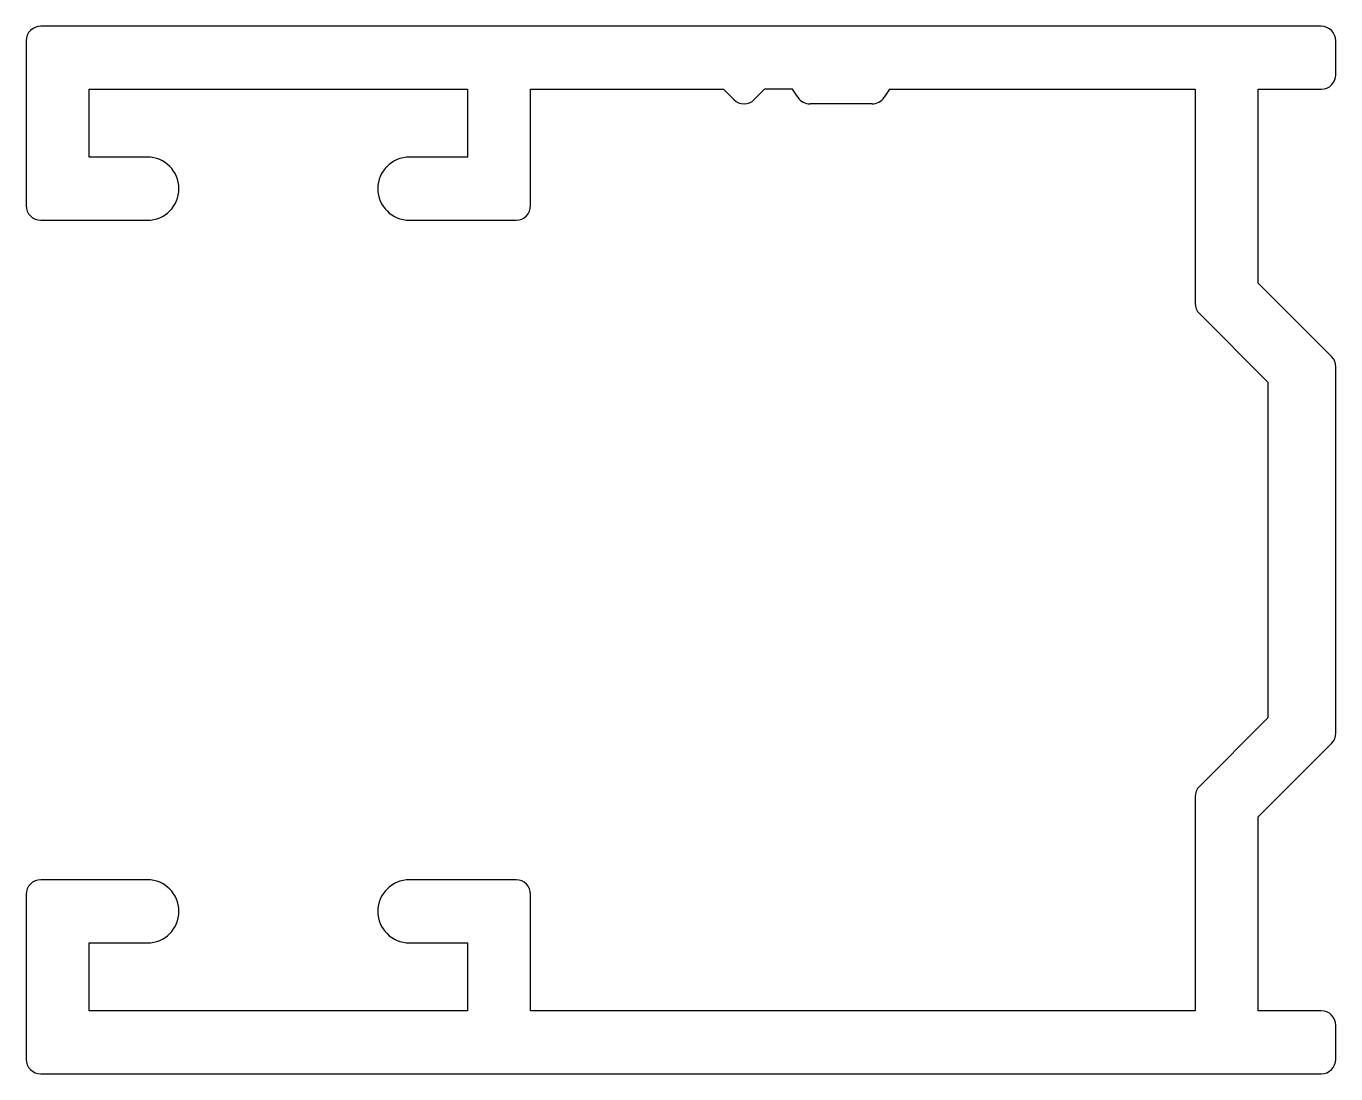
# Model space of a CAD drawing. Extents: x 399.6 to 426.6, y 603.7 to 625.3.
import ezdxf

# ---------------------------------------------------------------- set-up
doc = ezdxf.new("R2010")
doc.units = 0
doc.layers.add('\\M+5B1EA\\M+5D7A2', color=6, linetype='CONTINUOUS')

msp = doc.modelspace()

# ---------------------------------------------------------------- linework, layer by layer
at = {"layer": '\\M+5B1EA\\M+5D7A2', "color": 0}
for p, q in [((426.341, 625.279), (399.941, 625.279)), ((399.641, 624.979), (399.641, 621.579)), ((426.641, 624.279), (426.641, 624.979)), ((400.941, 623.979), (408.741, 623.979)), ((400.941, 622.579), (400.941, 623.979)), ((408.741, 623.979), (408.741, 622.579)), ((410.041, 623.979), (414.016, 623.979)), ((410.041, 621.579), (410.041, 623.979)), ((414.229, 623.767), (414.016, 623.979)), ((414.865, 623.979), (414.653, 623.767)), ((415.441, 623.979), (414.865, 623.979)), ((415.552, 623.813), (415.441, 623.979)), ((417.441, 623.979), (417.33, 623.813)), ((417.441, 623.979), (423.741, 623.979)), ((423.741, 623.979), (423.741, 619.565)), ((425.041, 619.979), (425.041, 623.979)), ((425.041, 623.979), (426.341, 623.979)), ((417.08, 623.679), (415.801, 623.679)), ((402.141, 622.579), (400.941, 622.579)), ((408.741, 622.579), (407.541, 622.579)), ((399.941, 621.279), (402.141, 621.279)), ((407.541, 621.279), (409.741, 621.279)), ((426.553, 618.467), (425.041, 619.979)), ((425.241, 617.941), (423.829, 619.353)), ((426.641, 610.703), (426.641, 618.255)), ((425.241, 617.941), (425.241, 611.018)), ((423.829, 609.606), (425.241, 611.018)), ((425.041, 608.979), (426.553, 610.491)), ((423.741, 609.393), (423.741, 604.979)), ((425.041, 604.979), (425.041, 608.979)), ((402.141, 607.679), (399.941, 607.679)), ((409.741, 607.679), (407.541, 607.679)), ((399.641, 607.379), (399.641, 603.979)), ((410.041, 604.979), (410.041, 607.379)), ((400.941, 604.979), (400.941, 606.379)), ((400.941, 606.379), (402.141, 606.379)), ((407.541, 606.379), (408.741, 606.379)), ((408.741, 606.379), (408.741, 604.979)), ((408.741, 604.979), (400.941, 604.979)), ((423.741, 604.979), (410.041, 604.979)), ((426.341, 604.979), (425.041, 604.979)), ((426.641, 603.979), (426.641, 604.679)), ((399.941, 603.679), (426.341, 603.679))]:
    msp.add_line(p, q, dxfattribs=at)
for centre, radius, start, end in [((399.941, 624.979), 0.3, 90, 180), ((426.341, 624.979), 0.3, 0, 90), ((426.341, 624.279), 0.3, 270, 0), ((414.441, 623.979), 0.3, 225, 315), ((415.801, 623.979), 0.3, 213.6901, 270), ((417.08, 623.979), 0.3, 270, 326.3099), ((402.141, 621.929), 0.65, 270, 90), ((407.541, 621.929), 0.65, 90, 270), ((399.941, 621.579), 0.3, 180, 270), ((409.741, 621.579), 0.3, 270, 0), ((424.041, 619.565), 0.3, 180, 225), ((426.341, 618.255), 0.3, 0, 45), ((426.341, 610.703), 0.3, 315, 0), ((424.041, 609.393), 0.3, 135, 180), ((399.941, 607.379), 0.3, 90, 180), ((402.141, 607.029), 0.65, 270, 90), ((407.541, 607.029), 0.65, 90, 270), ((409.741, 607.379), 0.3, 0, 90), ((426.341, 604.679), 0.3, 0, 90), ((399.941, 603.979), 0.3, 180, 270), ((426.341, 603.979), 0.3, 270, 0)]:
    msp.add_arc(centre, radius, start, end, dxfattribs=at)

doc.saveas('drawing.dxf')
